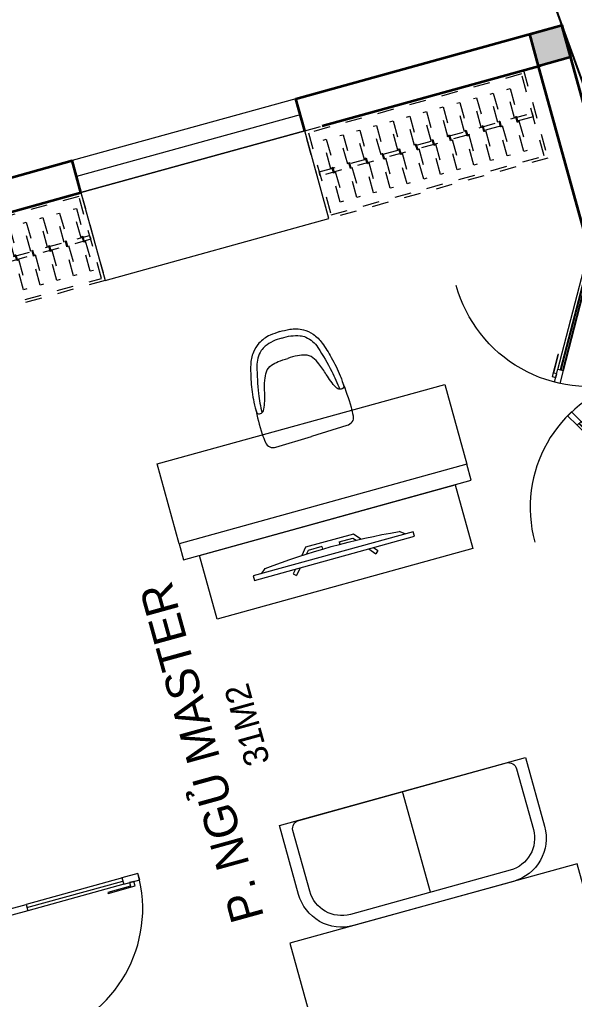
# Model space of a CAD drawing. Header units: metres. Extents: x 568332 to 569219, y 2065964 to 2066430.
# Drawn here: x 568541.19 to 568544.54, y 2066387.86 to 2066393.78 of the extents above; entities that cross this region are included whole.
import ezdxf

# ---------------------------------------------------------------- set-up
doc = ezdxf.new("R2010")
doc.units = ezdxf.units.M
for name, pattern in [('$AUDIT_BAD_LTYPE2', [0]), ('HIDDEN', [0.375, 0.25, -0.125]), ('X-5M-G-MB PHONGNGU$0$HIDDEN2', [0.1875, 0.125, -0.0625])]:
    doc.linetypes.add(name, pattern=pattern)
doc.layers.get('0').update_dxf_attribs({"linetype": 'CONTINUOUS'})
for name, color, linetype, lineweight in [('-CONCRETE', 1, 'CONTINUOUS', 35), ('-DIM', 9, 'CONTINUOUS', 13), ('-DOOR', 137, 'CONTINUOUS', 9), ('-FURNITURE', 46, 'CONTINUOUS', 9), ('-WALL', 4, 'CONTINUOUS', 35), ('TEXT25', 2, 'CONTINUOUS', 13)]:
    doc.layers.add(name, color=color, linetype=linetype, lineweight=lineweight)
doc.layers.add('APOLIC', color=7, linetype='CONTINUOUS')
doc.layers.add('RANHGIOI', color=2, linetype='HIDDEN')
doc.styles.add('SVN_AVO_thuong', font='')
doc.styles.add('T1', font='', dxfattribs={"height": 200})
doc.styles.get('SVN_AVO_thuong').set_extended_font_data('SVN-Avo')
doc.styles.get('T1').set_extended_font_data('VNgeometric Light')

# ---------------------------------------------------------------- blocks, each defined once
blk = doc.blocks.new('*U149')
at = {"linetype": '$AUDIT_BAD_LTYPE2'}
for p, q in [((70, 100), (70, 699.9999999999982)), ((90, 699.9999999999982), (90, 100))]:
    blk.add_line(p, q, dxfattribs=at)
for points in [[(50, 699.9999999999982), (90, 699.9999999999982), (90, 799.9999999999982), (50, 799.9999999999982), (50, 699.9999999999982)], [(50, 702.9059272893337), (50, 100)], [(50, 100), (90, 100), (90, 0), (50, 0), (50, 100)]]:
    blk.add_lwpolyline(points)
for points in [[(118.2698876160139, 594.5156181119073), (118.2698876160139, 764.1349438079906), (90, 764.1349438079906), (90, 735.8650561920058), (112.6159100928053, 735.8650561920058), (112.6159100928053, 594.5156181119073)], [(0, 0), (50, 0), (50, -40), (60, -40), (60, -99.99999999999272), (0, -99.99999999999272)], [(899.9999999999982, 1.3252863207713e-28), (849.9999999999982, 1.3252863207713e-28), (849.9999999999982, -40.00000000000001), (839.9999999999982, -40.00000000000001), (839.9999999999982, -99.99999999999272), (899.9999999999982, -99.99999999999272)]]:
    blk.add_lwpolyline(points, close=True)
at = {"linetype": '$AUDIT_BAD_LTYPE2', "ltscale": 0.3}
blk.add_arc((50, 0), 799.9999999999982, 0, 90, dxfattribs=at)
blk = doc.blocks.new('A$C8a974c9c')
for p, q in [((1750.087982669494, 2957.416116623174), (1750.087982669657, 2642.58393779996)), ((1592.671893257969, 2800.000027211493), (1907.504072081182, 2800.000027211652)), ((1342.999452652235, 2500.000027214177), (1342.999452652119, 700.000027214177)), ((1750.087982669345, 242.5839378051005), (1750.087982669549, 557.4161166283138)), ((1592.67189325784, 400.0000272168018), (1907.504072081053, 400.0000272166017))]:
    blk.add_line(p, q)
for points in [[(1999.999452652235, 3100.000027209127), (1500.176512686827, 3100.000027209127), (1500.176512686827, 2500.000027214177), (1999.999452652235, 2500.000027214177)], [(1890.999452652235, 2360.000027214177), (1514.499452652235, 2360.000027214177), (1514.499452652148, 1642.500027214177), (1890.999452652148, 1642.500027214177)], [(1890.99945265209, 840.000027214177), (1514.49945265209, 840.000027214177), (1514.499452652148, 1557.500027214177), (1890.999452652148, 1557.500027214177)], [(1999.999452652119, 100.0000272192265), (1500.17651268671, 100.0000272192265), (1500.17651268671, 700.000027214177), (1999.999452652119, 700.000027214177)]]:
    blk.add_lwpolyline(points, close=True)
blk.add_lwpolyline([(1999.999452652235, 2500.000027214177), (-0.0005473477649502456, 2500.000027214177), (-0.0005473478813655674, 700.000027214177), (1999.999452652119, 700.000027214177), (1999.999452652235, 2500.000027214177)])
for centre, radius in [((1750.087982669561, 2800.000027211581), 157.4160894116067), ((1750.087982669561, 2800.000027211581), 82.41608941160666), ((1750.087982669432, 400.0000272166926), 157.4160894116067), ((1750.087982669432, 400.0000272166926), 82.41608941160666)]:
    blk.add_circle(centre, radius)
blk = doc.blocks.new('*U283')
at = {"linetype": 'X-5M-G-MB PHONGNGU$0$HIDDEN2'}
for points in [[(0, 600.0000000004657), (0, 0), (1433.22451576797, -4.733102769390607e-10), (1433.22451576797, 599.9999999999924)], [(1413.22451576797, 579.999661371919), (1413.22451576797, 19.99966137191914), (20, 20.00000000046566), (20, 580.0000000004657)], [(1413.22451576797, 286.6991212950012), (1413.22451576797, 313.099121294908), (20, 313.0991212953813), (19.99999859370291, 286.6991212952417)], [(113.7817614636733, 319.1750910408318), (109.4317788550979, 319.1750910408318), (109.4317788550979, 280.441767644881), (113.7817614636733, 280.441767644881)], [(227.7817614636733, 319.1750910407849), (223.4317788550979, 319.1750910407849), (223.4317788550979, 280.4417676448341), (227.7817614636733, 280.4417676448341)], [(341.7817614636733, 319.175091040738), (337.4317788550979, 319.175091040738), (337.4317788550979, 280.4417676447872), (341.7817614636733, 280.4417676447872)], [(455.7817614636733, 319.1750910406911), (451.4317788550979, 319.1750910406911), (451.4317788550979, 280.4417676447403), (455.7817614636733, 280.4417676447403)], [(569.7817614636733, 319.1750910406442), (565.431778855098, 319.1750910406442), (565.431778855098, 280.4417676446934), (569.7817614636733, 280.4417676446934)], [(683.7817614636733, 319.1750910405973), (679.431778855098, 319.1750910405973), (679.431778855098, 280.4417676446465), (683.7817614636733, 280.4417676446465)], [(797.7817614636733, 319.1750910405504), (793.431778855098, 319.1750910405504), (793.431778855098, 280.4417676445996), (797.7817614636733, 280.4417676445996)], [(911.7817614636733, 319.1750910405035), (907.431778855098, 319.1750910405035), (907.431778855098, 280.4417676445527), (911.7817614636733, 280.4417676445527)], [(1025.781761463673, 319.1750910404566), (1021.431778855098, 319.1750910404566), (1021.431778855098, 280.4417676445057), (1025.781761463673, 280.4417676445057)], [(1139.781761463673, 319.1750910404097), (1135.431778855098, 319.1750910404097), (1135.431778855098, 280.4417676444588), (1139.781761463673, 280.4417676444588)], [(1253.781761463673, 319.1750910403628), (1249.431778855098, 319.1750910403628), (1249.431778855098, 280.4417676444119), (1253.781761463673, 280.4417676444119)], [(1367.781761463673, 319.1750910403159), (1363.431778855098, 319.1750910403159), (1363.431778855098, 280.441767644365), (1367.781761463673, 280.441767644365)]]:
    blk.add_lwpolyline(points, close=True, dxfattribs=at)
for points in [[(122.2409142897814, 313.1103512093413), (122.2409142897814, 515.2497102723445), (100.1765458012815, 515.2497102723445), (100.1765458012815, 313.1103512093413)], [(236.2409142897814, 313.1103512092944), (236.2409142897814, 515.2497102722975), (214.1765458012815, 515.2497102722975), (214.1765458012815, 313.1103512092944)], [(350.2409142897814, 313.1103512092475), (350.2409142897814, 515.2497102722507), (328.1765458012815, 515.2497102722507), (328.1765458012815, 313.1103512092475)], [(464.2409142897814, 313.1103512092006), (464.2409142897814, 515.2497102722037), (442.1765458012815, 515.2497102722037), (442.1765458012815, 313.1103512092006)], [(578.2409142897814, 313.1103512091537), (578.2409142897814, 515.2497102721569), (556.1765458012815, 515.2497102721569), (556.1765458012815, 313.1103512091537)], [(692.2409142897814, 313.1103512091068), (692.2409142897814, 515.24971027211), (670.1765458012815, 515.24971027211), (670.1765458012815, 313.1103512091068)], [(806.2409142897814, 313.1103512090599), (806.2409142897814, 515.249710272063), (784.1765458012815, 515.249710272063), (784.1765458012815, 313.1103512090599)], [(920.2409142897814, 313.110351209013), (920.2409142897814, 515.2497102720162), (898.1765458012815, 515.2497102720162), (898.1765458012815, 313.110351209013)], [(1034.240914289781, 313.1103512089661), (1034.240914289781, 515.2497102719692), (1012.176545801281, 515.2497102719692), (1012.176545801281, 313.1103512089661)], [(1148.240914289781, 313.1103512089192), (1148.240914289781, 515.2497102719224), (1126.176545801281, 515.2497102719224), (1126.176545801281, 313.1103512089192)], [(1262.240914289781, 313.1103512088723), (1262.240914289781, 515.2497102718754), (1240.176545801281, 515.2497102718754), (1240.176545801281, 313.1103512088723)], [(1376.240914289781, 313.1103512088254), (1376.240914289781, 515.2497102718285), (1354.176545801281, 515.2497102718285), (1354.176545801281, 313.1103512088254)], [(100.1765458012815, 286.7103512094345), (100.1765458012815, 92.0852110228024), (122.2409142897814, 92.0852110228024), (122.2409142897814, 286.7103512094345)], [(214.1765458012815, 286.7103512093876), (214.1765458012815, 92.08521102275549), (236.2409142897814, 92.08521102275549), (236.2409142897814, 286.7103512093876)], [(328.1765458012815, 286.7103512093407), (328.1765458012815, 92.08521102270858), (350.2409142897814, 92.08521102270858), (350.2409142897814, 286.7103512093407)], [(442.1765458012815, 286.7103512092938), (442.1765458012815, 92.08521102266168), (464.2409142897814, 92.08521102266168), (464.2409142897814, 286.7103512092938)], [(556.1765458012815, 286.7103512092469), (556.1765458012815, 92.08521102261477), (578.2409142897814, 92.08521102261477), (578.2409142897814, 286.7103512092469)], [(670.1765458012815, 286.7103512092), (670.1765458012815, 92.08521102256786), (692.2409142897814, 92.08521102256786), (692.2409142897814, 286.7103512092)], [(784.1765458012815, 286.7103512091531), (784.1765458012815, 92.08521102252095), (806.2409142897814, 92.08521102252095), (806.2409142897814, 286.7103512091531)], [(898.1765458012815, 286.7103512091062), (898.1765458012815, 92.08521102247404), (920.2409142897814, 92.08521102247404), (920.2409142897814, 286.7103512091062)], [(1012.176545801281, 286.7103512090592), (1012.176545801281, 92.08521102242715), (1034.240914289781, 92.08521102242715), (1034.240914289781, 286.7103512090592)], [(1126.176545801281, 286.7103512090123), (1126.176545801281, 92.08521102238024), (1148.240914289781, 92.08521102238024), (1148.240914289781, 286.7103512090123)], [(1240.176545801281, 286.7103512089654), (1240.176545801281, 92.08521102233333), (1262.240914289781, 92.08521102233333), (1262.240914289781, 286.7103512089654)], [(1354.176545801281, 286.7103512089186), (1354.176545801281, 92.08521102228642), (1376.240914289781, 92.08521102228642), (1376.240914289781, 286.7103512089186)]]:
    blk.add_lwpolyline(points, dxfattribs=at)
blk = doc.blocks.new('A$C424D5770')
at = {"layer": '-FURNITURE'}
blk.add_line((70.00063380098436, 769.8614636488492), (700.0012267573038, 769.861463410547), dxfattribs=at)
for points in [[(0.0006336262740660459, 269.9992703502066), (0.0006339756946545094, 1269.723656995484, -0.414213562383414), (270.0006340710097, 1539.7236569097), (700.0012270177831, 1539.723656726594), (700.0012264967954, -0.0007299187273019925), (270.0006335285434, -0.0007297355768969283, -0.4142135623627453)], [(70.00063362627407, 269.9992703279713), (70.00063397569465, 1269.723656973249, -0.4142135623834242), (270.0006340463005, 1469.7236569097), (650.001226997294, 1469.723656750852, -0.4142135623627659), (700.0012269796571, 1419.723656734961), (700.0012265349214, 119.9992700896546, -0.4142135623834403), (650.0012265172554, 69.99927010554529), (270.0006335556682, 69.9992702644231, -0.4142135623627457)]]:
    blk.add_lwpolyline(points, format="xyb", close=True, dxfattribs=at)
blk = doc.blocks.new('XR.MB.LM123$0$tvi 1')
blk.add_lwpolyline([(28.54445810673496, -2.291926648467779e-10), (28.54445810673496, -999.9999999999964), (-7.275957614183426e-12, -1000), (0, 0)], close=True)
for points in [[(28.54445810680045, -50.31958968611434), (52.37372755713295, -80.86315460130209)], [(-24.09820395050338, -235.5599978379832), (-39.09879504836863, -251.7939635238108)], [(0, -255.9952397129928), (-24.09820395050338, -235.5599978379832)], [(0, -284.7849796677438), (-39.09879504836863, -251.7939635238108)], [(69.66229681991535, -315.0836646851385), (111.1934016081432, -350.2927865858655), (111.193401608034, -649.712917566063), (69.68611289083492, -684.9110379843005)], [(89.09002233762294, -445.7449799550195), (89.09002233762294, -359.9578938602899), (70.91298945683957, -344.6203678706661)], [(89.09002233762294, -445.7449799550195), (73.49991829216015, -445.7449799550232)], [(89.09002233768115, -554.2550200447404), (89.09002233773936, -640.0421061392371), (70.91298945678864, -655.3796321293303)], [(89.09002233768115, -554.2550200447404), (73.49991829216015, -554.2550200447404)], [(0, -715.2150203320198), (-39.09879504836863, -748.2060364759491)], [(-24.09820395050338, -764.4400021620095), (-39.09879504836863, -748.2060364759491)], [(0, -744.004760287), (-24.09820395050338, -764.4400021620095)], [(28.54445810674224, -949.680410313882), (52.37372755713295, -919.1368453984578)]]:
    blk.add_lwpolyline(points)
blk.add_arc((-4025.16618952866, -499.9999999999964), 4099.025185406737, 354.1310878512652, 5.868912148527433)
blk = doc.blocks.new('*U236')
at = {"ltscale": 0.3}
for points in [[(1072.650000000008, 0, 0.4142135623730951), (50, 1022.650000000007, 0.4142135623730951)], [(1072.650000000008, 0, -0.4142135623730951), (2040.999999999975, 968.3499999999674, -0.4142135623730951)]]:
    blk.add_lwpolyline(points, format="xyb", dxfattribs=at)
for points in [[(743.5512405761258, 433.0652498935575), (890.4458856017206, 517.8749127415991), (904.5808294097276, 493.392471904), (880.0983885721537, 479.2575280960076), (868.790433525751, 498.8434807660818), (746.3782293377301, 428.1687617260326)], [(0, 0), (50, 0), (50, -40), (60, -40), (60, -245.9999999543969), (0, -245.9999999543969)], [(2090.999999999975, 0), (2040.999999999975, 0), (2040.999999999975, -40), (2030.999999999975, -40), (2030.999999999975, -245.9999999543969), (2090.999999999975, -245.9999999543969)]]:
    blk.add_lwpolyline(points, close=True)
for points in [[(849.0383388017187, 461.3250000000038), (869.0383388017187, 426.6839838486262), (955.6408791801625, 476.6839838486263), (935.6408791801625, 511.3250000000038), (849.0383388017187, 461.3250000000038)], [(851.5549456558338, 462.7779636446716), (136.6025403784439, 50.00000000000001)], [(1288.986840623786, 434.1749999999836), (1268.986840623786, 399.5339838486062), (1182.384300245342, 449.5339838486062), (1202.384300245342, 484.1749999999836), (1288.986840623786, 434.1749999999836)], [(1286.470233769671, 435.6279636446514), (1954.397459621531, 50)], [(136.6025403784439, 50.00000000000001), (156.6025403784439, 15.35898384862247), (70, -34.64101615137755), (50, 0), (136.6025403784439, 50.00000000000001)], [(1954.397459621531, 50), (1934.397459621531, 15.35898384862253), (2020.999999999975, -34.64101615137747), (2040.999999999975, 0), (1954.397459621531, 50)]]:
    blk.add_lwpolyline(points)
at = {"layer": 'APOLIC', "linetype": '$AUDIT_BAD_LTYPE2'}
for p, q in [((146.6025403784439, 32.67949192431124), (859.0383388017187, 444.0044919243149)), ((869.0383388017187, 426.6839838486262), (156.6025403784439, 15.35898384862247)), ((1268.986840623786, 399.5339838486062), (1934.397459621531, 15.35898384862253)), ((1944.397459621531, 32.67949192431115), (1278.986840623786, 416.8544919242948))]:
    blk.add_line(p, q, dxfattribs=at)
blk = doc.blocks.new('A$C5C575821')
at = {"layer": '-CONCRETE'}
h = blk.add_hatch(color=256, dxfattribs=at)
h.dxf.hatch_style = 1
h.paths.add_polyline_path([(-0.00237559899687767, 200.0000000000146), (-0.00237559899687767, 1.455191522836685e-11), (199.9976244010031, 1.455191522836685e-11), (199.9976244010031, 200.0000000000146)])
blk.add_lwpolyline([(-0.00237559899687767, 1.455191522836685e-11), (199.9976244010031, 1.455191522836685e-11), (199.9976244010031, 200.0000000000146), (-0.00237559899687767, 200.0000000000146)], close=True, dxfattribs=at)
blk = doc.blocks.new('*U282')
at = {"linetype": 'X-5M-G-MB PHONGNGU$0$HIDDEN2'}
for points in [[(0, 600.0000000004657), (0, 0), (1494.215137237847, -4.984059469045734e-10), (1494.215137237847, 599.9999999999673)], [(1474.215137237847, 579.9996613718939), (1474.215137237847, 19.99966137189404), (20, 20.00000000046566), (20, 580.0000000004657)], [(1474.215137237847, 286.6991212949761), (1474.215137237847, 313.0991212948829), (20, 313.0991212953813), (19.99999859370291, 286.6991212952417)], [(113.7817614636733, 319.1750910408318), (109.4317788550979, 319.1750910408318), (109.4317788550979, 280.441767644881), (113.7817614636733, 280.441767644881)], [(227.7817614636733, 319.1750910407849), (223.4317788550979, 319.1750910407849), (223.4317788550979, 280.4417676448341), (227.7817614636733, 280.4417676448341)], [(341.7817614636733, 319.175091040738), (337.4317788550979, 319.175091040738), (337.4317788550979, 280.4417676447872), (341.7817614636733, 280.4417676447872)], [(455.7817614636733, 319.1750910406911), (451.4317788550979, 319.1750910406911), (451.4317788550979, 280.4417676447403), (455.7817614636733, 280.4417676447403)], [(569.7817614636733, 319.1750910406442), (565.431778855098, 319.1750910406442), (565.431778855098, 280.4417676446934), (569.7817614636733, 280.4417676446934)], [(683.7817614636733, 319.1750910405973), (679.431778855098, 319.1750910405973), (679.431778855098, 280.4417676446465), (683.7817614636733, 280.4417676446465)], [(797.7817614636733, 319.1750910405504), (793.431778855098, 319.1750910405504), (793.431778855098, 280.4417676445996), (797.7817614636733, 280.4417676445996)], [(911.7817614636733, 319.1750910405035), (907.431778855098, 319.1750910405035), (907.431778855098, 280.4417676445527), (911.7817614636733, 280.4417676445527)], [(1025.781761463673, 319.1750910404566), (1021.431778855098, 319.1750910404566), (1021.431778855098, 280.4417676445057), (1025.781761463673, 280.4417676445057)], [(1139.781761463673, 319.1750910404097), (1135.431778855098, 319.1750910404097), (1135.431778855098, 280.4417676444588), (1139.781761463673, 280.4417676444588)], [(1253.781761463673, 319.1750910403628), (1249.431778855098, 319.1750910403628), (1249.431778855098, 280.4417676444119), (1253.781761463673, 280.4417676444119)], [(1367.781761463673, 319.1750910403159), (1363.431778855098, 319.1750910403159), (1363.431778855098, 280.441767644365), (1367.781761463673, 280.441767644365)]]:
    blk.add_lwpolyline(points, close=True, dxfattribs=at)
for points in [[(122.2409142897814, 313.1103512093413), (122.2409142897814, 515.2497102723445), (100.1765458012815, 515.2497102723445), (100.1765458012815, 313.1103512093413)], [(236.2409142897814, 313.1103512092944), (236.2409142897814, 515.2497102722975), (214.1765458012815, 515.2497102722975), (214.1765458012815, 313.1103512092944)], [(350.2409142897814, 313.1103512092475), (350.2409142897814, 515.2497102722507), (328.1765458012815, 515.2497102722507), (328.1765458012815, 313.1103512092475)], [(464.2409142897814, 313.1103512092006), (464.2409142897814, 515.2497102722037), (442.1765458012815, 515.2497102722037), (442.1765458012815, 313.1103512092006)], [(578.2409142897814, 313.1103512091537), (578.2409142897814, 515.2497102721569), (556.1765458012815, 515.2497102721569), (556.1765458012815, 313.1103512091537)], [(692.2409142897814, 313.1103512091068), (692.2409142897814, 515.24971027211), (670.1765458012815, 515.24971027211), (670.1765458012815, 313.1103512091068)], [(806.2409142897814, 313.1103512090599), (806.2409142897814, 515.249710272063), (784.1765458012815, 515.249710272063), (784.1765458012815, 313.1103512090599)], [(920.2409142897814, 313.110351209013), (920.2409142897814, 515.2497102720162), (898.1765458012815, 515.2497102720162), (898.1765458012815, 313.110351209013)], [(1034.240914289781, 313.1103512089661), (1034.240914289781, 515.2497102719692), (1012.176545801281, 515.2497102719692), (1012.176545801281, 313.1103512089661)], [(1148.240914289781, 313.1103512089192), (1148.240914289781, 515.2497102719224), (1126.176545801281, 515.2497102719224), (1126.176545801281, 313.1103512089192)], [(1262.240914289781, 313.1103512088723), (1262.240914289781, 515.2497102718754), (1240.176545801281, 515.2497102718754), (1240.176545801281, 313.1103512088723)], [(1376.240914289781, 313.1103512088254), (1376.240914289781, 515.2497102718285), (1354.176545801281, 515.2497102718285), (1354.176545801281, 313.1103512088254)], [(100.1765458012815, 286.7103512094345), (100.1765458012815, 92.0852110228024), (122.2409142897814, 92.0852110228024), (122.2409142897814, 286.7103512094345)], [(214.1765458012815, 286.7103512093876), (214.1765458012815, 92.08521102275549), (236.2409142897814, 92.08521102275549), (236.2409142897814, 286.7103512093876)], [(328.1765458012815, 286.7103512093407), (328.1765458012815, 92.08521102270858), (350.2409142897814, 92.08521102270858), (350.2409142897814, 286.7103512093407)], [(442.1765458012815, 286.7103512092938), (442.1765458012815, 92.08521102266168), (464.2409142897814, 92.08521102266168), (464.2409142897814, 286.7103512092938)], [(556.1765458012815, 286.7103512092469), (556.1765458012815, 92.08521102261477), (578.2409142897814, 92.08521102261477), (578.2409142897814, 286.7103512092469)], [(670.1765458012815, 286.7103512092), (670.1765458012815, 92.08521102256786), (692.2409142897814, 92.08521102256786), (692.2409142897814, 286.7103512092)], [(784.1765458012815, 286.7103512091531), (784.1765458012815, 92.08521102252095), (806.2409142897814, 92.08521102252095), (806.2409142897814, 286.7103512091531)], [(898.1765458012815, 286.7103512091062), (898.1765458012815, 92.08521102247404), (920.2409142897814, 92.08521102247404), (920.2409142897814, 286.7103512091062)], [(1012.176545801281, 286.7103512090592), (1012.176545801281, 92.08521102242715), (1034.240914289781, 92.08521102242715), (1034.240914289781, 286.7103512090592)], [(1126.176545801281, 286.7103512090123), (1126.176545801281, 92.08521102238024), (1148.240914289781, 92.08521102238024), (1148.240914289781, 286.7103512090123)], [(1240.176545801281, 286.7103512089654), (1240.176545801281, 92.08521102233333), (1262.240914289781, 92.08521102233333), (1262.240914289781, 286.7103512089654)], [(1354.176545801281, 286.7103512089186), (1354.176545801281, 92.08521102228642), (1376.240914289781, 92.08521102228642), (1376.240914289781, 286.7103512089186)]]:
    blk.add_lwpolyline(points, dxfattribs=at)
blk = doc.blocks.new('A$C7D524948')
at = {"layer": '-FURNITURE'}
for points in [[(-1.862645149230957e-09, 824.9500000011176, 0.02374928999430728), (-77.15000000130385, 820, 0.1110396266945436), (-175.0999999996275, 786.1500000022352, 0.08516816991690027), (-234.9500000011176, 733.25, 0.08855014736123698), (-281.5499999988824, 649.3499999996275, 0.02790636319614463), (-315.9500000011176, 525.5999999996275, 0.02834164487538841), (-340.4000000022352, 372.8000000007451, 0.04711987010175965), (-341.0999999996275, 283.4000000003725, 0.5135274654112972), (-284.5500000007451, 299.9500000011176, 0.05957759956988055), (-242.5500000026077, 413.6500000003725, -0.03446512451505389), (-213.1500000003725, 507.4499999992549, -0.05927668371543007), (-182.7500000009313, 564.2999999988824, -0.1661460996977688), (-133.4500000011176, 600.4000000003725, -0.0525641271264061), (-75.80000000074506, 611.9500000011176, -0.02855401869774651), (-1.862645149230957e-09, 614.6500000003725, -3.543335205159532)], [(-1.862645149230957e-09, 824.9500000011176, -0.02374928999430728), (77.14999999850988, 820.0000000018626, -0.1110396266945436), (175.0999999986961, 786.1500000003725, -0.08516816991690027), (234.9499999992549, 733.25, -0.08855014736123698), (281.5499999988824, 649.3499999996275, -0.02790636319614463), (315.9500000011176, 525.5999999996275, -0.02834164487538841), (340.3999999985099, 372.8000000007451, -0.04711987010175965), (341.0999999996275, 283.4000000022352, -0.5135274654112972), (284.5500000007451, 299.9499999992549, -0.05957759956988055), (242.5499999988824, 413.6499999985099, 0.03446512451505389), (213.1499999994412, 507.4500000011176, 0.05927668371543007), (182.75, 564.3000000007451, 0.1661460996977688), (133.4499999983236, 600.4000000003725, 0.0525641271264061), (75.79999999888241, 611.9499999992549, 0.02855401869774651), (-1.862645149230957e-09, 614.6500000003725, 3.543335205159532)], [(-0.5500000007450581, 774.1500000003725, 0.1055837687742558), (-137.8000000007451, 751.3000000007451, 0.08397584501256396), (-176, 728.25, 0.1493020227225411), (-241.2000000011176, 626.1999999992549, 0.02490854660583826), (-289.25, 424.1500000003725, 0.02643887537121914), (-306.5679914960638, 278.4068524483591, -0.8863330528017872)], [(-0.5500000007450581, 774.1500000003725, -0.1055837687742558), (136.6999999992549, 751.3000000007451, -0.08397584501256396), (174.8999999985099, 728.2500000018626, -0.1493020227225411), (240.0999999986961, 626.1999999992549, -0.02490854660583826), (288.1499999975786, 424.1500000003725, -0.02643887537121914), (305.467991495505, 278.4068524483591, 0.8863330528017872)], [(-342.8562581948936, 328.1164919566363, 0.02267140514630937), (-350.039135296829, 124.5, 0.01212164544072816), (-345.6391352973878, 57.0500000026077, 0.4055082152921144), (-279.3891352973878, 0), (0, 0)], [(342.8562581939623, 328.1164919547737, -0.02267140514630937), (350.0391352958977, 124.5, -0.01212164544072816), (345.6391352955252, 57.05000000074506, -0.4055082152921144), (279.3891352964565, 0), (0, 0)]]:
    blk.add_lwpolyline(points, format="xyb", dxfattribs=at)
blk = doc.blocks.new('M33-T3')
at = {"layer": '-DOOR'}
blk.add_lwpolyline([(201876.5717097029, -1096764.16943789), (201676.5717097081, -1096764.16943789), (201676.5717097081, -1098164.16943789), (201876.5717097029, -1098164.16943789)], close=True, dxfattribs=at)
blk.add_lwpolyline([(201776.5717097055, -1098164.16943789), (201776.5717097055, -1096764.16943789)], dxfattribs=at)
at = {"layer": '-FURNITURE'}
for points in [[(199476.5723025644, -1096770.439201091), (199376.5723020244, -1096770.439201091), (199376.5723020069, -1098570.439201091), (199476.5723025469, -1098570.439201091)], [(199476.5723025644, -1096770.439201091), (199976.5723025644, -1096770.439201095), (199976.5723025469, -1098570.439201095), (199476.5723025469, -1098570.439201091)], [(201676.5717096337, -1096764.16943789), (201126.5717096338, -1096764.16943789), (201126.5717096334, -1098164.16943789), (201676.5717096333, -1098164.16943789)], [(198976.5717090681, -1098470.43920111), (198976.5717095764, -1096870.439201075), (199376.5723025327, -1096870.439201145), (199376.5723020244, -1098470.43920118)]]:
    blk.add_lwpolyline(points, close=True, dxfattribs=at)
at = {"layer": '-WALL', "linetype": 'Continuous', "ltscale": 10}
for p, q in [((201876.5717096321, -1095050.38029844), (201876.5717096321, -1096764.16943789)), ((201676.571709634, -1095200.38029844), (201676.571709634, -1096764.16943789)), ((201876.5717097182, -1098164.16943789), (201876.5717096988, -1099827.958578126)), ((201676.5717096773, -1098273.141196114), (201676.5717096966, -1099642.83840525))]:
    blk.add_line(p, q, dxfattribs=at)
at = {"layer": '-WALL'}
for p, q in [((200573.8590265691, -1099627.958577891), (201691.4515367202, -1099627.958577484)), ((200573.8590266421, -1099827.958577891), (201876.5717096713, -1099827.958577416))]:
    blk.add_line(p, q, dxfattribs=at)
for points in [[(201676.5717097081, -1096764.16943789), (201876.5717097029, -1096764.16943789)], [(201676.5717097081, -1098164.16943789), (201876.5717097182, -1098164.16943789)]]:
    blk.add_lwpolyline(points, dxfattribs=at)
at = {"layer": '-DIM'}
blk.add_blockref('A$C424D5770', (196976.5710760788, -1098440.132804489), dxfattribs=at)
at = {"layer": '-DOOR', "rotation": 180}
blk.add_blockref('*U149', (197676.3811265536, -1095200.38029844), dxfattribs=at)
at = {"layer": '-DOOR', "xscale": -0.8130081300813005, "yscale": 0.8130081300813004, "zscale": 0.8130081300813005, "rotation": 2.005116073178215e-08}
blk.add_blockref('*U236', (200573.8590265717, -1099627.958577939), dxfattribs=at)
at = {"layer": '-FURNITURE', "extrusion": (0, 0, -1), "xscale": 0.916666666665974, "yscale": 0.916666666665974, "zscale": -0.916666666665974, "rotation": 270}
for name, p in [('*U283', (-201676.5717096333, -1095450.380298437)), ('*U282', (-201676.5717096333, -1098164.16943789))]:
    blk.add_blockref(name, p, dxfattribs=at)
at = {"layer": '-FURNITURE', "rotation": 180}
blk.add_blockref('A$C8a974c9c', (196976.5711620919, -1096070.439173878), dxfattribs=at)
at = {"layer": '-FURNITURE', "extrusion": (0, 0, -1), "rotation": 179.9963102775916}
blk.add_blockref('XR.MB.LM123$0$tvi 1', (-199141.9654457325, -1098149.587290563), dxfattribs=at)
at = {"layer": '-FURNITURE', "xscale": -0.8, "yscale": 0.8, "zscale": 0.8, "rotation": 271.3951721860647}
blk.add_blockref('A$C7D524948', (199888.847121778, -1097711.945883319), dxfattribs=at)
at = {"layer": '-WALL', "xscale": -1}
blk.add_blockref('A$C5C575821', (201876.569334125, -1099827.958577416), dxfattribs=at)
at = {"layer": 'TEXT25'}
for s, height, style, p in [('P. NGỦ MASTER', 200, 'SVN_AVO_thuong', (197171.0359769576, -1096665.108037834)), ('31M2', 150, 'T1', (198063.2843549304, -1096948.376424408))]:
    blk.add_text(s, height=height, rotation=359.9999999899487, dxfattribs=dict(at, style=style)).set_placement(p)

msp = doc.modelspace()

# ---------------------------------------------------------------- block references
at = {"layer": '-DIM', "xscale": 0.001, "yscale": 0.001, "zscale": 0.001, "rotation": 105.4590240743158}
msp.add_blockref('M33-T3', (567538.2326881108, 2065906.009981228), dxfattribs=at)

# ---------------------------------------------------------------- next in the draw order: linework, layer by layer
at = {"layer": 'RANHGIOI', "color": 12, "ltscale": 5}
msp.add_line((568536.0605174038, 2066416.965190315), (568550.8815137246, 2066375.987512947), dxfattribs=at)

doc.saveas('drawing.dxf')
